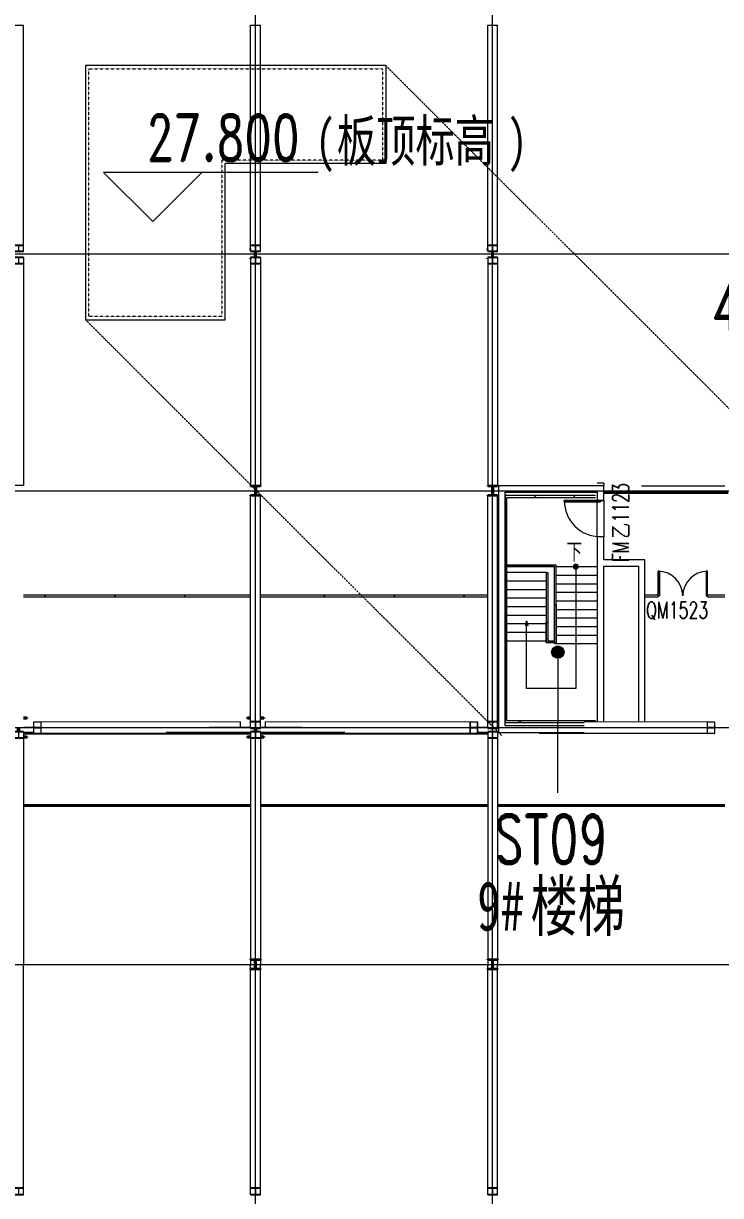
# Model space of a CAD drawing. Header units: millimetres. Extents: x -30000 to 430621, y -31706 to 192400.
# Drawn here: x 216150 to 237321, y 93773 to 129402 of the extents above; entities that cross this region are included whole.
import ezdxf

# ---------------------------------------------------------------- set-up
doc = ezdxf.new("R2010")
doc.units = ezdxf.units.MM
for name, pattern in [('1_1', [2, 1, -1]), ('架空线', [3.97, 2.38, -1.59]), ('轴网线', [22.04, 18.38, -1.83, 0, -1.83])]:
    doc.linetypes.add(name, pattern=pattern)
doc.layers.get('0').update_dxf_attribs({"color": 8})
for name, color, linetype, lineweight in [('A-ANNO-NOTE', 8, 'Continuous', 5), ('A-AREA-IDEN', 8, 'Continuous', 9), ('A-DETL', 8, 'Continuous', 18), ('A-DETL-GENF', 8, 'Continuous', 18), ('A-DETL-THIN', 8, 'Continuous', 5), ('A-DOOR', 8, 'Continuous', 5), ('A-DOOR-IDEN', 8, 'Continuous', 9), ('A-DOOR-OPNG', 8, 'Continuous', 5), ('A-FLOR', 8, 'Continuous', 5), ('A-FLOR-HRAL', 8, 'Continuous', 5), ('A-WALL', 8, 'Continuous', 5), ('A-WALL-PATT', 8, 'Continuous', 9), ('S-BEAM', 8, 'Continuous', 5), ('S-COLS', 8, 'Continuous', 5), ('S-GRID', 8, 'Continuous', 9), ('S-STRS', 8, 'Continuous', 5)]:
    doc.layers.add(name, color=color, linetype=linetype, lineweight=lineweight)
doc.styles.add('RomanD', font='romand__.ttf', dxfattribs={"width": 0.7, "height": 1500})
doc.styles.add('RomanD_1', font='romand__.ttf', dxfattribs={"width": 0.7, "height": 500})
doc.styles.add('RomanD_2', font='romand__.ttf', dxfattribs={"width": 0.7, "height": 1400})
doc.styles.add('仿宋', font='simfang.ttf', dxfattribs={"width": 0.7, "height": 500})
doc.styles.add('仿宋_2', font='simfang.ttf', dxfattribs={"width": 0.7, "height": 1500})
doc.styles.add('仿宋_3', font='simfang.ttf', dxfattribs={"width": 0.7, "height": 1250})
doc.styles.add('微软雅黑', font='Microsoft YaHei.ttf', dxfattribs={"width": 0.7, "height": 500})
pattern_1 = [(45, (-4e-09, 0), (-1060.66, 1060.66), []), (135, (-4e-09, 0), (-1060.66, -1060.66), [])]

# ---------------------------------------------------------------- blocks, each defined once
blk = doc.blocks.new('钢_柱_热轧H - HW300X300-659262-LAY-4F-1_500-A')
at = {"layer": 'S-COLS', "lineweight": 15, "true_color": 0xdddddd}
h = blk.add_hatch(color=254, dxfattribs=at)
h.paths.add_polyline_path([(5, -122), (5, 122), (-5, 122), (-5, -122)], flags=0)
h.paths.add_polyline_path([(9, -131), (5, -122), (-5, -131), (5, -131)], flags=0)
h.paths.add_polyline_path([(-150, -150), (150, -150), (150, -135), (-150, -135), (-150, -150)], flags=0)
h.paths.add_polyline_path([(5, 122), (5, 131), (-5, 129)], flags=0)
h.paths.add_polyline_path([(9, 131), (18, 135), (150, 135), (150, 150), (-150, 150), (-150, 135), (5, 132)], flags=0)
at = {"layer": 'S-COLS', "color": 8, "lineweight": 35, "true_color": 0x777777}
for p, q in [((-150, 150), (150, 150)), ((-150, 135), (-150, 150)), ((-18, 135), (-150, 135)), ((-5, -122), (-5, 122)), ((5, 122), (5, -122)), ((150, 135), (18, 135)), ((150, 150), (150, 135)), ((-150, -135), (-18, -135)), ((-150, -150), (-150, -135)), ((150, -150), (-150, -150)), ((18, -135), (150, -135)), ((150, -135), (150, -150))]:
    blk.add_line(p, q, dxfattribs=at)
for centre, start, end in [((-18, 122), 360, 90), ((18, 122), 90, 180), ((-18, -122), 270, 360), ((18, -122), 180, 270)]:
    blk.add_arc(centre, 13, start, end, dxfattribs=at)
blk = doc.blocks.new('钢_柱_焊接H - H600X500X20X30-V37-LAY-4F-1_500-A')
at = {"layer": 'S-COLS', "lineweight": 15, "true_color": 0xdddddd}
h = blk.add_hatch(color=254, dxfattribs=at)
h.paths.add_polyline_path([(150, -300), (250, -300), (250, -270), (150, -270), (150, -288)], flags=0)
h.paths.add_polyline_path([(-150, -300), (-150, -270), (-250, -270), (-250, -300)], flags=0)
h.paths.add_polyline_path([(-5, -123), (10, -123), (5, -25), (-10, -25), (-10, -123)], flags=0)
h.paths.add_polyline_path([(-150, 270), (-150, 300), (-250, 300), (-250, 270)], flags=0)
h.paths.add_polyline_path([(150, 270), (250, 270), (250, 300), (150, 300), (150, 288)], flags=0)
at = {"layer": 'S-COLS', "color": 8, "lineweight": 35, "true_color": 0x777777}
for p, q in [((-250, 300), (-150, 300)), ((-250, 270), (-250, 300)), ((-150, 270), (-250, 270)), ((150, 300), (250, 300)), ((250, 270), (150, 270)), ((250, 300), (250, 270)), ((-250, -270), (-150, -270)), ((-250, -300), (-250, -270)), ((-150, -300), (-250, -300)), ((-10, -123), (-10, -25)), ((10, -25), (10, -123)), ((150, -270), (250, -270)), ((250, -300), (150, -300)), ((250, -270), (250, -300))]:
    blk.add_line(p, q, dxfattribs=at)
blk = doc.blocks.new('钢_柱_焊接H - H600X500X20X30-V38-LAY-4F-1_500-A')
at = {"layer": 'S-COLS', "lineweight": 15, "true_color": 0xdddddd}
h = blk.add_hatch(color=254, dxfattribs=at)
h.paths.add_polyline_path([(150, -300), (250, -300), (250, -270), (150, -270), (150, -287)], flags=0)
h.paths.add_polyline_path([(-150, -300), (-150, -270), (-250, -270), (-250, -300)], flags=0)
h.paths.add_polyline_path([(-5, -123), (10, -123), (5, -25), (-10, -25), (-10, -123)], flags=0)
h.paths.add_polyline_path([(-150, 270), (-150, 300), (-250, 300), (-250, 270)], flags=0)
h.paths.add_polyline_path([(250, 270), (250, 300), (150, 300), (150, 270)], flags=0)
at = {"layer": 'S-COLS', "color": 8, "lineweight": 35, "true_color": 0x777777}
for p, q in [((-250, 300), (-150, 300)), ((-250, 270), (-250, 300)), ((-150, 270), (-250, 270)), ((150, 300), (250, 300)), ((250, 270), (150, 270)), ((250, 300), (250, 270)), ((-250, -270), (-150, -270)), ((-250, -300), (-250, -270)), ((-150, -300), (-250, -300)), ((-10, -123), (-10, -25)), ((10, -25), (10, -123)), ((150, -270), (250, -270)), ((250, -300), (150, -300)), ((250, -270), (250, -300))]:
    blk.add_line(p, q, dxfattribs=at)
blk = doc.blocks.new('钢_柱_热轧H - HW300X300-659271-LAY-4F-1_500-A')
at = {"layer": 'S-COLS', "lineweight": 15, "true_color": 0xdddddd}
h = blk.add_hatch(color=254, dxfattribs=at)
h.paths.add_polyline_path([(5, -122), (5, 122), (-5, 122), (-5, -122)], flags=0)
h.paths.add_polyline_path([(9, -131), (5, -122), (-5, -131), (5, -131)], flags=0)
h.paths.add_polyline_path([(-150, -150), (150, -150), (150, -135), (-150, -135)], flags=0)
h.paths.add_polyline_path([(5, 122), (5, 131), (-5, 129)], flags=0)
h.paths.add_polyline_path([(9, 131), (18, 135), (150, 135), (150, 150), (-150, 150), (-145, 135), (5, 132)], flags=0)
at = {"layer": 'S-COLS', "color": 8, "lineweight": 35, "true_color": 0x777777}
for p, q in [((-150, 150), (150, 150)), ((-150, 135), (-150, 150)), ((-18, 135), (-150, 135)), ((-5, -122), (-5, 122)), ((5, 122), (5, -122)), ((150, 135), (18, 135)), ((150, 150), (150, 135)), ((-150, -135), (-18, -135)), ((-150, -150), (-150, -135)), ((150, -150), (-150, -150)), ((18, -135), (150, -135)), ((150, -135), (150, -150))]:
    blk.add_line(p, q, dxfattribs=at)
for centre, start, end in [((-18, 122), 360, 90), ((18, 122), 90, 180), ((-18, -122), 270, 360), ((18, -122), 180, 270)]:
    blk.add_arc(centre, 13, start, end, dxfattribs=at)
blk = doc.blocks.new('钢_柱_热轧H - HW300X300-V86-LAY-4F-1_500-A')
at = {"layer": 'S-COLS', "lineweight": 15, "true_color": 0xdddddd}
blk.add_hatch(color=254, dxfattribs=at).paths.add_polyline_path([(4, -104), (5, -104), (0, 67), (-5, 67), (0, -104)], flags=0)
at = {"layer": 'S-COLS', "color": 8, "lineweight": 35, "true_color": 0x777777}
for p, q in [((-150, 135), (-150, 150)), ((-5, -104), (-5, 67)), ((5, 67), (5, -104)), ((-150, -150), (-150, -135))]:
    blk.add_line(p, q, dxfattribs=at)
blk = doc.blocks.new('钢_梁_焊接H - H300X300X10X15-658895-LAY-4F-1_500-A')
at = {"layer": 'S-BEAM', "color": 8, "lineweight": 15, "true_color": 0x777777}
for p, q in [((14250, 129354), (14550, 129354)), ((14250, 122663), (14250, 129354)), ((14550, 122663), (14550, 129354)), ((14550, 122663), (14250, 122663)), ((14250, 122663), (14250, 122653)), ((14250, 122653), (14395, 122653)), ((14250, 122477), (14250, 122653)), ((14395, 122653), (14395, 122477)), ((14405, 122477), (14405, 122653)), ((14405, 122653), (14550, 122653)), ((14550, 122653), (14550, 122663)), ((14550, 122477), (14550, 122653)), ((14395, 122477), (14250, 122477)), ((14250, 122477), (14250, 122467)), ((14250, 122467), (14550, 122467)), ((14550, 122477), (14405, 122477)), ((14550, 122467), (14550, 122477))]:
    blk.add_line(p, q, dxfattribs=at)
blk = doc.blocks.new('钢_梁_焊接H - H300X300X10X15-658896-LAY-4F-1_500-A')
at = {"layer": 'S-BEAM', "color": 8, "lineweight": 15, "true_color": 0x777777}
for p, q in [((14550, 122296), (14250, 122296)), ((14250, 122296), (14250, 122286)), ((14250, 122286), (14395, 122286)), ((14250, 122286), (14250, 122109)), ((14395, 122286), (14395, 122109)), ((14405, 122109), (14405, 122286)), ((14405, 122286), (14550, 122286)), ((14550, 122286), (14550, 122296)), ((14550, 122286), (14550, 122109)), ((14395, 122109), (14250, 122109)), ((14250, 122109), (14250, 122099)), ((14250, 122099), (14550, 122099)), ((14250, 122099), (14250, 115360)), ((14550, 122109), (14405, 122109)), ((14550, 122099), (14550, 122109)), ((14550, 122099), (14550, 115360)), ((14550, 115360), (14250, 115360))]:
    blk.add_line(p, q, dxfattribs=at)
blk = doc.blocks.new('钢_梁_焊接H - H300X300X10X15-V340-LAY-4F-1_500-A')
at = {"layer": 'S-BEAM', "color": 8, "lineweight": 15, "true_color": 0x777777}
for p, q in [((216150, 107877), (215850, 107877)), ((215850, 107877), (215850, 107867)), ((215850, 107867), (215995, 107867)), ((215850, 107867), (215850, 107683)), ((215995, 107683), (215850, 107683)), ((215850, 107683), (215850, 107673)), ((215850, 107673), (216150, 107673)), ((215850, 107673), (215850, 100949)), ((215995, 107867), (215995, 107683)), ((216005, 107683), (216005, 107867)), ((216005, 107867), (216150, 107867)), ((216150, 107683), (216005, 107683)), ((216150, 107867), (216150, 107877)), ((216150, 107867), (216150, 107683)), ((216150, 107673), (216150, 107683)), ((216150, 107673), (216150, 100770)), ((215850, 100935), (215850, 100770))]:
    blk.add_line(p, q, dxfattribs=at)
blk = doc.blocks.new('钢_梁_焊接H - H300X300X10X15-V341-LAY-4F-1_500-A')
at = {"layer": 'S-BEAM', "color": 8, "lineweight": 15, "true_color": 0x777777}
for p, q in [((215850, 100665), (215850, 100770)), ((215850, 94007), (215850, 100651)), ((216150, 94007), (216150, 100770)), ((216150, 94007), (215850, 94007)), ((215850, 94007), (215850, 93997)), ((215850, 93997), (215995, 93997)), ((215850, 93807), (215850, 93997)), ((215995, 93807), (215850, 93807)), ((215850, 93807), (215850, 93796)), ((215850, 93796), (216150, 93796)), ((215995, 93997), (215995, 93807)), ((216005, 93807), (216005, 93997)), ((216005, 93997), (216150, 93997)), ((216150, 93807), (216005, 93807)), ((216150, 93997), (216150, 94007)), ((216150, 93807), (216150, 93997)), ((216150, 93796), (216150, 93807))]:
    blk.add_line(p, q, dxfattribs=at)
blk = doc.blocks.new('钢_梁_焊接H - H300X300X10X15-658897-LAY-4F-1_500-A')
at = {"layer": 'S-BEAM', "color": 8, "lineweight": 15, "true_color": 0x777777}
for p, q in [((14250, 115049), (14550, 115049)), ((14250, 108179), (14250, 115049)), ((14550, 108179), (14550, 115049)), ((14550, 108179), (14250, 108179)), ((14250, 108179), (14250, 108169)), ((14250, 108169), (14395, 108169)), ((14250, 107986), (14250, 108169)), ((14395, 107986), (14250, 107986)), ((14250, 107986), (14250, 107975)), ((14250, 107975), (14550, 107975)), ((14395, 108169), (14395, 107986)), ((14405, 107986), (14405, 108169)), ((14405, 108169), (14550, 108169)), ((14550, 107986), (14405, 107986)), ((14550, 108169), (14550, 108179)), ((14550, 107986), (14550, 108169)), ((14550, 107975), (14550, 107986))]:
    blk.add_line(p, q, dxfattribs=at)
blk = doc.blocks.new('钢_梁_焊接H - H300X300X10X15-V349-LAY-4F-1_500-A')
at = {"layer": 'S-BEAM', "color": 8, "lineweight": 15, "true_color": 0x777777}
for p, q in [((223350, 107877), (223050, 107877)), ((223050, 107877), (223050, 107867)), ((223050, 107867), (223195, 107867)), ((223050, 107867), (223050, 107683)), ((223195, 107683), (223050, 107683)), ((223050, 107683), (223050, 107673)), ((223050, 107673), (223350, 107673)), ((223050, 107673), (223050, 100949)), ((223195, 107867), (223195, 107683)), ((223205, 107683), (223205, 107867)), ((223205, 107867), (223350, 107867)), ((223350, 107683), (223205, 107683)), ((223350, 107867), (223350, 107877)), ((223350, 107867), (223350, 107683)), ((223350, 107673), (223350, 107683)), ((223350, 107673), (223350, 100770)), ((223050, 100935), (223050, 100770))]:
    blk.add_line(p, q, dxfattribs=at)
blk = doc.blocks.new('钢_梁_焊接H - H300X300X10X15-V350-LAY-4F-1_500-A')
at = {"layer": 'S-BEAM', "color": 8, "lineweight": 15, "true_color": 0x777777}
for p, q in [((223050, 100665), (223050, 100770)), ((223050, 94007), (223050, 100651)), ((223350, 94007), (223350, 100770)), ((223350, 94007), (223050, 94007)), ((223050, 94007), (223050, 93997)), ((223050, 93997), (223195, 93997)), ((223050, 93807), (223050, 93997)), ((223195, 93807), (223050, 93807)), ((223050, 93807), (223050, 93796)), ((223050, 93796), (223350, 93796)), ((223195, 93997), (223195, 93807)), ((223205, 93807), (223205, 93997)), ((223205, 93997), (223350, 93997)), ((223350, 93807), (223205, 93807)), ((223350, 93997), (223350, 94007)), ((223350, 93807), (223350, 93997)), ((223350, 93796), (223350, 93807))]:
    blk.add_line(p, q, dxfattribs=at)
blk = doc.blocks.new('钢_梁_焊接H - H300X300X10X15-V318-LAY-4F-1_500-A')
at = {"layer": 'S-BEAM', "color": 8, "lineweight": 15, "true_color": 0x777777}
for p, q in [((194550, 107877), (194250, 107877)), ((194250, 107877), (194250, 107867)), ((194250, 107867), (194395, 107867)), ((194250, 107867), (194250, 107683)), ((194395, 107683), (194250, 107683)), ((194250, 107683), (194250, 107673)), ((194250, 107673), (194550, 107673)), ((194250, 107673), (194250, 100949)), ((194395, 107867), (194395, 107683)), ((194405, 107683), (194405, 107867)), ((194405, 107867), (194550, 107867)), ((194550, 107683), (194405, 107683)), ((194550, 107867), (194550, 107877)), ((194550, 107867), (194550, 107683)), ((194550, 107673), (194550, 107683)), ((194550, 107673), (194550, 100770)), ((194250, 100935), (194250, 100770))]:
    blk.add_line(p, q, dxfattribs=at)
blk = doc.blocks.new('钢_梁_焊接H - H300X300X10X15-V319-LAY-4F-1_500-A')
at = {"layer": 'S-BEAM', "color": 8, "lineweight": 15, "true_color": 0x777777}
for p, q in [((194250, 100665), (194250, 100770)), ((194250, 94007), (194250, 100651)), ((194550, 94007), (194550, 100770)), ((194550, 94007), (194250, 94007)), ((194250, 94007), (194250, 93997)), ((194250, 93997), (194395, 93997)), ((194250, 93807), (194250, 93997)), ((194395, 93807), (194250, 93807)), ((194250, 93807), (194250, 93796)), ((194250, 93796), (194550, 93796)), ((194395, 93997), (194395, 93807)), ((194405, 93807), (194405, 93997)), ((194405, 93997), (194550, 93997)), ((194550, 93807), (194405, 93807)), ((194550, 93997), (194550, 94007)), ((194550, 93807), (194550, 93997)), ((194550, 93796), (194550, 93807))]:
    blk.add_line(p, q, dxfattribs=at)
blk = doc.blocks.new('钢_梁_热轧H - HW350X350-659166-LAY-4F-1_500-A')
at = {"layer": 'S-BEAM', "color": 8, "lineweight": 15, "true_color": 0x777777}
for p, q in [((216466, 108166), (216453, 108166)), ((216453, 108166), (216453, 107816)), ((216677, 108167), (216466, 108166)), ((216466, 108010), (216466, 108166)), ((216466, 107816), (216466, 107972)), ((216668, 107998), (216475, 107997)), ((216475, 107985), (216668, 107986)), ((216690, 108167), (216677, 108167)), ((216677, 108167), (216677, 108011)), ((216677, 107973), (216677, 107817)), ((222728, 108174), (216690, 108167)), ((216690, 107817), (216690, 108167)), ((222728, 108174), (222728, 108000)), ((216453, 107816), (216466, 107816)), ((216677, 107817), (216466, 107816)), ((216677, 107817), (216690, 107817)), ((220488, 107822), (216690, 107817))]:
    blk.add_line(p, q, dxfattribs=at)
for centre, start_param, end_param in [((216475, 108010), 1.570796, 3.141593), ((216475, 107972), 0, 1.570796), ((216668, 108011), 3.141593, 4.712389), ((216668, 107973), 4.712389, 6.283185)]:
    blk.add_ellipse(centre, major_axis=(0, 13), ratio=0.677286, start_param=start_param, end_param=end_param, dxfattribs=at)
blk = doc.blocks.new('钢_梁_热轧H - HW350X350-659167-LAY-4F-1_500-A')
at = {"layer": 'S-BEAM', "color": 8, "lineweight": 15, "true_color": 0x777777}
for p, q in [((223503, 108000), (223503, 108175)), ((229710, 108167), (223503, 108175)), ((229723, 108167), (229710, 108167)), ((229710, 108167), (229710, 107817)), ((229723, 108011), (229723, 108167)), ((229934, 108166), (229723, 108167)), ((229723, 107817), (229723, 107973)), ((229925, 107997), (229732, 107998)), ((229732, 107986), (229925, 107985)), ((229947, 108166), (229934, 108166)), ((229934, 108166), (229934, 108010)), ((229934, 107972), (229934, 107816)), ((229947, 107816), (229947, 108166)), ((229710, 107817), (225912, 107822)), ((229710, 107817), (229723, 107817)), ((229934, 107816), (229723, 107817)), ((229934, 107816), (229947, 107816))]:
    blk.add_line(p, q, dxfattribs=at)
for centre, start_param, end_param in [((229732, 108011), 1.570796, 3.141593), ((229732, 107973), 0, 1.570796), ((229925, 108010), 3.141593, 4.712389), ((229925, 107972), 4.712389, 6.283185)]:
    blk.add_ellipse(centre, major_axis=(0, 13), ratio=0.677285, start_param=start_param, end_param=end_param, dxfattribs=at)
blk = doc.blocks.new('钢_梁_热轧H - HW350X350-659246-LAY-4F-1_500-A')
at = {"layer": 'S-BEAM', "color": 8, "lineweight": 15, "true_color": 0x777777}
for p, q in [((236910, 108167), (233183, 108171)), ((236923, 108167), (236910, 108167)), ((236910, 108167), (236910, 107817)), ((236923, 108011), (236923, 108167)), ((237134, 108166), (236923, 108167)), ((236923, 107817), (236923, 107973)), ((237125, 107997), (236932, 107998)), ((236932, 107986), (237125, 107985)), ((237147, 108166), (237134, 108166)), ((237134, 108166), (237134, 108010)), ((237134, 107972), (237134, 107816)), ((237147, 107816), (237147, 108166)), ((236910, 107817), (231809, 107823)), ((236910, 107817), (236923, 107817)), ((237134, 107816), (236923, 107817)), ((237134, 107816), (237147, 107816))]:
    blk.add_line(p, q, dxfattribs=at)
for centre, start_param, end_param in [((236932, 108011), 1.570796, 3.141593), ((236932, 107973), 0, 1.570796), ((237125, 108010), 3.141593, 4.712389), ((237125, 107972), 4.712389, 6.283185)]:
    blk.add_ellipse(centre, major_axis=(0, 13), ratio=0.677285, start_param=start_param, end_param=end_param, dxfattribs=at)
blk = doc.blocks.new('X-ST-F3-04-C-002_HLP2_rvt-1-LAY-4F-1_500-A')
at = {"color": 8, "lineweight": 15, "true_color": 0x777777}
for name, p in [('钢_梁_焊接H - H300X300X10X15-658895-LAY-4F-1_500-A', (201600, 0)), ('钢_梁_焊接H - H300X300X10X15-658895-LAY-4F-1_500-A', (208800, 0)), ('钢_梁_焊接H - H300X300X10X15-658895-LAY-4F-1_500-A', (216000, 0)), ('钢_梁_焊接H - H300X300X10X15-658896-LAY-4F-1_500-A', (201600, 0)), ('钢_柱_热轧H - HW300X300-V86-LAY-4F-1_500-A', (223195, 122400)), ('钢_梁_焊接H - H300X300X10X15-658896-LAY-4F-1_500-A', (208800, 0)), ('钢_柱_热轧H - HW300X300-V86-LAY-4F-1_500-A', (230395, 122400)), ('钢_梁_焊接H - H300X300X10X15-658896-LAY-4F-1_500-A', (216000, 0)), ('钢_柱_热轧H - HW300X300-659262-LAY-4F-1_500-A', (223200, 115200)), ('钢_柱_热轧H - HW300X300-659262-LAY-4F-1_500-A', (230400, 115200)), ('钢_梁_焊接H - H300X300X10X15-658897-LAY-4F-1_500-A', (208800, 0)), ('钢_梁_焊接H - H300X300X10X15-658897-LAY-4F-1_500-A', (216000, 0)), ('钢_柱_焊接H - H600X500X20X30-V37-LAY-4F-1_500-A', (216000, 108000)), ('钢_梁_热轧H - HW350X350-659166-LAY-4F-1_500-A', (0, 0)), ('钢_柱_焊接H - H600X500X20X30-V38-LAY-4F-1_500-A', (223200, 108000)), ('钢_梁_热轧H - HW350X350-659167-LAY-4F-1_500-A', (0, 0)), ('钢_梁_热轧H - HW350X350-659246-LAY-4F-1_500-A', (0, 0)), ('钢_梁_焊接H - H300X300X10X15-V340-LAY-4F-1_500-A', (0, 0)), ('钢_梁_焊接H - H300X300X10X15-V349-LAY-4F-1_500-A', (0, 0)), ('钢_梁_焊接H - H300X300X10X15-V318-LAY-4F-1_500-A', (36000, 0)), ('钢_柱_热轧H - HW300X300-659271-LAY-4F-1_500-A', (223195, 100800)), ('钢_柱_热轧H - HW300X300-659271-LAY-4F-1_500-A', (230395, 100800)), ('钢_梁_焊接H - H300X300X10X15-V341-LAY-4F-1_500-A', (0, 0)), ('钢_梁_焊接H - H300X300X10X15-V350-LAY-4F-1_500-A', (0, 0)), ('钢_梁_焊接H - H300X300X10X15-V319-LAY-4F-1_500-A', (36000, 0))]:
    blk.add_blockref(name, p, dxfattribs=at)
blk = doc.blocks.new('栏杆扶手 - 栏杆扶手-1759553-LAY-4F-1_500-A')
at = {"layer": 'A-FLOR-HRAL', "lineweight": 15}
for p, q in [((232025, 112710), (232075, 112710)), ((232025, 112710), (232025, 111195)), ((232075, 112710), (232075, 111195))]:
    blk.add_line(p, q, dxfattribs=at)
blk = doc.blocks.new('顶部扶栏类型 - 顶部扶栏_内部_-1759558-LAY-4F-1_500-A')
at = {"layer": 'A-FLOR-HRAL', "lineweight": 15}
for p, q in [((232025, 111195), (232075, 111195)), ((232025, 110705), (232025, 111195)), ((232075, 111195), (232075, 110705)), ((232025, 110705), (232075, 110705)), ((232025, 110580), (232025, 110705)), ((232150, 110580), (232025, 110580)), ((232075, 110705), (232075, 110630)), ((232075, 110630), (232150, 110630)), ((232150, 110630), (232275, 110630)), ((232275, 110580), (232150, 110580))]:
    blk.add_line(p, q, dxfattribs=at)
blk = doc.blocks.new('顶部扶栏类型 - 顶部扶栏_内部_-V407-LAY-4F-1_500-A')
at = {"layer": 'A-FLOR-HRAL', "lineweight": 15}
for p, q in [((232025, 111195), (232025, 110705)), ((232075, 111195), (232075, 110705)), ((232025, 110705), (232025, 110580)), ((232025, 110580), (232275, 110580)), ((232075, 110705), (232075, 110630)), ((232075, 110630), (232275, 110630))]:
    blk.add_line(p, q, dxfattribs=at)
blk = doc.blocks.new('顶部扶栏类型 - 顶部扶栏_内部_-1759600-LAY-4F-1_500-A')
at = {"layer": 'A-FLOR-HRAL', "lineweight": 15}
for p, q in [((232275, 111734), (232325, 111734)), ((232275, 110550), (232275, 111734)), ((232325, 111734), (232325, 110550)), ((232325, 110550), (232275, 110550))]:
    blk.add_line(p, q, dxfattribs=at)
blk = doc.blocks.new('顶部扶栏类型 - 顶部扶栏_内部_-V408-LAY-4F-1_500-A')
at = {"layer": 'A-FLOR-HRAL', "lineweight": 15}
for p, q in [((232325.4, 112940.4), (230831, 112940.4)), ((232275.4, 112890.4), (230831, 112890.4)), ((232275.4, 112815.4), (232275.4, 112890.4)), ((232275.4, 110550), (232275.4, 112815.4)), ((232325.4, 112815.4), (232325.4, 112940.4)), ((232325.4, 110550), (232325.4, 112815.4)), ((232275.4, 110550), (232325.4, 110550))]:
    blk.add_line(p, q, dxfattribs=at)
blk = doc.blocks.new('下楼梯路径-C - 顺砌剖面-1882489-LAY-4F-1_500-A')
at = {"layer": 'A-DETL-GENF', "true_color": 0x808080}
blk.add_hatch(color=8, dxfattribs=at).paths.add_polyline_path([(613, -1180), (621, -1198), (648, -1226), (686, -1236), (723, -1226), (751, -1198), (761, -1161), (751, -1123), (736, -1106), (705, -1088), (676, -1088), (648, -1096), (621, -1123), (613, -1142)], flags=0)
at = {"layer": 'A-DETL-GENF'}
for p, q in [((-964, 339), (-1109, 378)), ((-3014, -1161), (-3014, 339)), ((-3014, 339), (-964, 339)), ((-964, 339), (-1109, 300)), ((613, -1161), (-3014, -1161)), ((686, -1161), (613, -1161))]:
    blk.add_line(p, q, dxfattribs=at)
for start, end in [(360, 180), (180, 360)]:
    blk.add_arc((686, -1161), 75, start, end, dxfattribs=at)
blk = doc.blocks.new('AR-F3-00-STA-001_HLP2_rvt-1-LAY-4F-1_500-A')
at = {"layer": 'S-STRS', "lineweight": 15}
for p, q in [((233575, 113800), (233575, 114860)), ((230831, 112890), (232275, 112890)), ((232025, 112710), (230831, 112710)), ((232075, 112710), (232075, 112450)), ((232275, 112630), (232275, 112890)), ((232275, 112370), (232275, 112630)), ((232325, 112890), (232850, 112890)), ((232325, 112630), (233575, 112630)), ((232855, 112890), (232980, 112890)), ((232985, 112890), (233000, 112890)), ((233000, 112890), (233575, 112890)), ((232025, 112450), (230831, 112450)), ((232075, 112450), (232075, 112190)), ((232275, 112110), (232275, 112370)), ((232325, 112370), (233575, 112370)), ((232025, 112190), (230831, 112190)), ((232025, 111930), (230831, 111930)), ((232075, 112190), (232075, 111930)), ((232075, 111930), (232075, 111670)), ((232275, 111850), (232275, 112110)), ((232325, 112110), (233575, 112110)), ((232025, 111670), (230831, 111670)), ((232075, 111670), (232075, 111410)), ((232275, 111590), (232275, 111850)), ((232275, 111330), (232275, 111590)), ((232325, 111850), (233575, 111850)), ((232325, 111590), (233575, 111590)), ((232025, 111410), (230831, 111410)), ((232075, 111410), (232075, 111150)), ((232275, 111070), (232275, 111330)), ((232325, 111330), (233575, 111330)), ((232025, 111150), (230831, 111150)), ((232025, 110890), (230831, 110890)), ((232075, 111150), (232075, 110890)), ((232075, 110890), (232075, 110630)), ((232275, 110810), (232275, 111070)), ((232275, 110630), (232275, 110810)), ((232325, 111070), (233575, 111070)), ((232325, 110810), (233575, 110810)), ((232025, 110630), (230831, 110630)), ((232275, 110630), (232075, 110630)), ((232275, 110550), (232275, 110580)), ((232325, 110550), (233575, 110550))]:
    blk.add_line(p, q, dxfattribs=at)
at = {"layer": 'S-STRS', "linetype": '架空线', "lineweight": 15}
for p, q in [((232025, 112710), (230831, 112710)), ((232325, 112890), (232850, 112890)), ((232325, 112630), (233575, 112630)), ((232855, 112890), (232980, 112890)), ((232985, 112890), (233000, 112890)), ((233000, 112890), (233575, 112890)), ((232025, 112450), (230831, 112450)), ((232325, 112370), (233575, 112370)), ((232025, 112190), (230831, 112190)), ((232025, 111930), (230831, 111930)), ((232325, 112110), (233575, 112110)), ((232025, 111670), (230831, 111670)), ((232325, 111850), (233575, 111850)), ((232325, 111590), (233575, 111590)), ((232025, 111410), (230831, 111410)), ((232325, 111330), (233575, 111330)), ((232025, 111150), (230831, 111150)), ((232025, 110890), (230831, 110890)), ((232325, 111070), (233575, 111070)), ((232325, 110810), (233575, 110810)), ((232025, 110630), (230831, 110630)), ((232325, 110550), (233575, 110550))]:
    blk.add_line(p, q, dxfattribs=at)
at = {"lineweight": 15, "rotation": 89.9999999999999}
blk.add_blockref('下楼梯路径-C - 顺砌剖面-1882489-LAY-4F-1_500-A', (231764, 112204), dxfattribs=at)
at = {"color": 163, "lineweight": 15, "true_color": 0x667fcc}
for name in ['顶部扶栏类型 - 顶部扶栏_内部_-V408-LAY-4F-1_500-A', '栏杆扶手 - 栏杆扶手-1759553-LAY-4F-1_500-A', '顶部扶栏类型 - 顶部扶栏_内部_-1759600-LAY-4F-1_500-A', '顶部扶栏类型 - 顶部扶栏_内部_-1759558-LAY-4F-1_500-A', '顶部扶栏类型 - 顶部扶栏_内部_-V407-LAY-4F-1_500-A']:
    blk.add_blockref(name, (0, 0), dxfattribs=at)
at = {"layer": 'A-ANNO-NOTE', "color": 7, "lineweight": 15, "insert": (232645, 113600), "char_height": 500, "width": 673.42, "attachment_point": 1, "style": '仿宋'}
blk.add_mtext('\\f仿宋|b0|i0|c134|p49|;\\W.7;下', dxfattribs=at)
blk = doc.blocks.new('顶部扶栏类型 - 顶部扶栏_内部_-3241304-LAY-4F-1_500-A')
at = {"layer": 'A-FLOR-HRAL'}
for p, q in [((216150, 105650), (223050, 105650)), ((223050, 105600), (216150, 105600)), ((223350, 105650), (230250, 105650)), ((230250, 105600), (223350, 105600)), ((230550, 105650), (237450, 105650)), ((237450, 105600), (230550, 105600))]:
    blk.add_line(p, q, dxfattribs=at)
blk = doc.blocks.new('顶部扶栏类型 - 顶部扶栏_内部_-V431-LAY-4F-1_500-A')
at = {"layer": 'A-FLOR-HRAL'}
for p, q in [((223050, 105650), (216150, 105650)), ((223050, 105600), (216150, 105600)), ((230250, 105650), (223350, 105650)), ((230250, 105600), (223350, 105600)), ((237450, 105650), (230550, 105650)), ((237450, 105600), (230550, 105600))]:
    blk.add_line(p, q, dxfattribs=at)
blk = doc.blocks.new('顶部扶栏类型 - 顶部扶栏_内部_-3241377-LAY-4F-1_500-A')
at = {"layer": 'A-FLOR-HRAL'}
for p, q in [((233775, 115175), (237550, 115175)), ((237550, 115125), (233775, 115125))]:
    blk.add_line(p, q, dxfattribs=at)
blk = doc.blocks.new('顶部扶栏类型 - 顶部扶栏_内部_-V435-LAY-4F-1_500-A')
at = {"layer": 'A-FLOR-HRAL'}
for p, q in [((233775, 115175), (237550, 115175)), ((233775, 115125), (237550, 115125))]:
    blk.add_line(p, q, dxfattribs=at)
blk = doc.blocks.new('顶部扶栏类型 - 顶部扶栏_内部_-3241526-LAY-4F-1_500-A')
at = {"layer": 'A-FLOR-HRAL'}
for p, q in [((191025, 107800), (191025, 107821)), ((194250, 107800), (191025, 107800)), ((191688, 107850), (194250, 107850)), ((194550, 107850), (197108, 107850)), ((201450, 107800), (194550, 107800)), ((201147, 107850), (201450, 107850)), ((201750, 107850), (202053, 107850)), ((208650, 107800), (201750, 107800)), ((206088, 107850), (208650, 107850)), ((208950, 107850), (209325, 107850)), ((209325, 107800), (208950, 107800)), ((209375, 107850), (211512, 107850)), ((215850, 107800), (209375, 107800)), ((215547, 107850), (215850, 107850)), ((216150, 107850), (216453, 107850)), ((223050, 107800), (216150, 107800)), ((220488, 107850), (223050, 107850)), ((223350, 107850), (225912, 107850)), ((230250, 107800), (223350, 107800)), ((229947, 107850), (230250, 107850))]:
    blk.add_line(p, q, dxfattribs=at)
blk = doc.blocks.new('顶部扶栏类型 - 顶部扶栏_内部_-V441-LAY-4F-1_500-A')
at = {"layer": 'A-FLOR-HRAL'}
for p, q in [((191025, 107800), (191025, 107821)), ((194250, 107800), (191025, 107800)), ((194250, 107850), (191688, 107850)), ((197108, 107850), (194550, 107850)), ((201450, 107800), (194550, 107800)), ((201450, 107850), (201147, 107850)), ((202053, 107850), (201750, 107850)), ((208650, 107800), (201750, 107800)), ((208650, 107850), (206088, 107850)), ((209325, 107850), (208950, 107850)), ((209325, 107800), (208950, 107800)), ((211512, 107850), (209375, 107850)), ((215850, 107800), (209375, 107800)), ((215850, 107850), (215547, 107850)), ((216453, 107850), (216150, 107850)), ((223050, 107800), (216150, 107800)), ((223050, 107850), (220488, 107850)), ((225912, 107850), (223350, 107850)), ((230250, 107800), (223350, 107800)), ((230250, 107850), (229947, 107850))]:
    blk.add_line(p, q, dxfattribs=at)
blk = doc.blocks.new('单扇平开防火门_带观察窗 - FM乙1123-V3-LAY-4F-1_500-A')
at = {"layer": 'A-DOOR'}
for p, q in [((550, 1100), (510, 1100)), ((510, 1100), (510, 0)), ((510, 1100), (550, 1100)), ((510, 900), (510, 1100)), ((550, 0), (550, 1100)), ((550, 1100), (550, 900)), ((510, 700), (510, 900)), ((550, 900), (550, 700)), ((510, 0), (510, 700)), ((550, 700), (550, 0)), ((510, 0), (550, 0)), ((550, 0), (510, 0))]:
    blk.add_line(p, q, dxfattribs=at)
blk.add_arc((550, 0), 1100, 90, 180, dxfattribs=at)
at = {"layer": 'A-DOOR-OPNG'}
for p, q in [((-550, -100), (-550, 100)), ((550, -99), (550, 100))]:
    blk.add_line(p, q, dxfattribs=at)
blk = doc.blocks.new('双扇平开防火门_带观察窗 - QM1523-4721372-LAY-4F-1_500-A')
at = {"layer": 'A-DOOR'}
for p, q in [((-750, 0), (-750, 750)), ((-750, 750), (-710, 750)), ((-750, 750), (-750, 550)), ((-710, 750), (-750, 750)), ((-710, 750), (-710, 0)), ((-710, 550), (-710, 750)), ((750, 750), (710, 750)), ((710, 750), (710, 0)), ((750, 750), (710, 750)), ((710, 750), (710, 550)), ((750, 0), (750, 750)), ((750, 550), (750, 750)), ((-750, 550), (-750, 350)), ((-710, 350), (-710, 550)), ((710, 550), (710, 350)), ((750, 350), (750, 550)), ((-750, 350), (-750, 50)), ((-710, 0), (-750, 0)), ((-710, 50), (-710, 350)), ((710, 350), (710, 50)), ((710, 0), (750, 0)), ((750, 50), (750, 350))]:
    blk.add_line(p, q, dxfattribs=at)
for centre, start, end in [((-750, 0), 0, 90), ((750, 0), 90, 180)]:
    blk.add_arc(centre, 750, start, end, dxfattribs=at)
at = {"layer": 'A-DOOR-OPNG'}
for p, q in [((-750, 25), (-750, -25)), ((750, 25), (750, -25))]:
    blk.add_line(p, q, dxfattribs=at)
blk = doc.blocks.new('高程点-说明仿宋-2 - 高程点-说明仿宋-2-1141479-LAY-4F-1_500-A')
at = {"layer": 'A-ANNO-NOTE', "lineweight": 18}
for p, q in [((10.062, 2.987), (-2.987, 2.987)), ((0, 0), (-2.987, 2.987)), ((0, 0), (2.987, 2.987))]:
    blk.add_line(p, q, dxfattribs=at)

msp = doc.modelspace()

# ---------------------------------------------------------------- hatches: boundary and pattern name
at = {"layer": 'A-AREA-IDEN', "lineweight": 18}
h = msp.add_hatch(color=256, dxfattribs=at)
edge = h.paths.add_edge_path(flags=0)
edge.add_arc((232379.4, 110292.2), 187.5, 0, 360)
at = {"layer": 'A-WALL-PATT', "lineweight": 5}
h = msp.add_hatch(dxfattribs=at)
h.set_pattern_fill('FP_13', color=256, style=0, pattern_type=2)
h.set_pattern_definition(pattern_1)
h.paths.add_polyline_path([(230908.8, 114994), (233519, 114994), (233519, 115050), (230775, 115050), (230775, 114994), (230831, 114994)], flags=0)
h = msp.add_hatch(dxfattribs=at)
h.set_pattern_fill('FP_13', color=256, style=0, pattern_type=2)
h.set_pattern_definition(pattern_1)
h.paths.add_polyline_path([(230831, 108206), (230831, 114994), (230775, 114994), (230775, 108206)], flags=0)
h = msp.add_hatch(dxfattribs=at)
h.set_pattern_fill('FP_14', color=256, style=0, pattern_type=2)
h.set_pattern_definition([(135, (-4e-09, 0), (-1060.66, -1060.66), [])])
h.paths.add_polyline_path([(191025, 111975), (194250, 111975), (194250, 112025), (191025, 112025)], flags=0)
h.paths.add_polyline_path([(194550, 111975), (201450, 111975), (201450, 112025), (194550, 112025), (194550, 112015.4)], flags=0)
h.paths.add_polyline_path([(230575, 111975), (230575, 112025), (230550, 112024.9), (230550, 111975)], flags=0)
h.paths.add_polyline_path([(227019.2, 111975), (230250, 111975), (230250, 112025), (223350, 112025), (223350, 111975)], flags=0)
h.paths.add_polyline_path([(201750, 111975), (208650, 111977), (208650, 112025), (201750, 112025), (201750, 111995.7)], flags=0)
h.paths.add_polyline_path([(208950, 111975), (215850, 111975), (215850, 112025), (208950, 112025), (208950, 111976)], flags=0)
h.paths.add_polyline_path([(220372.2, 111975), (223050, 111975), (223050, 112025), (216150, 112025), (216150, 111975)], flags=0)
h = msp.add_hatch(dxfattribs=at)
h.set_pattern_fill('FP_13', color=256, style=0, pattern_type=2)
h.set_pattern_definition(pattern_1)
h.paths.add_polyline_path([(232004.5, 108150), (233183.4, 108150), (233183.4, 108171.5), (233575, 108174.6), (233575, 108206), (230775, 108206), (230775, 108150), (230860.7, 108150)], flags=0)

# ---------------------------------------------------------------- linework, layer by layer
at = {"layer": 'A-AREA-IDEN', "lineweight": 18}
msp.add_line((232379.4, 110292.2), (232373.6, 106010.9), dxfattribs=at)
msp.add_circle((232379.4, 110292.2), 187.5, dxfattribs=at)
at = {"layer": 'A-DETL', "linetype": '1_1', "lineweight": 5}
for p, q in [((218132.6, 128022.4), (227052.6, 128022.4)), ((218132.6, 120497.4), (218132.6, 128022.4)), ((227052.6, 128022.4), (227052.6, 125247.4)), ((239800, 115475), (227152.6, 128122.4)), ((222177.6, 125247.4), (222177.6, 120497.4)), ((227152.6, 125247.4), (222177.6, 125247.4)), ((222177.6, 120497.4), (218132.6, 120497.4)), ((230680, 107750), (218032.6, 120397.4))]:
    msp.add_line(p, q, dxfattribs=at)
at = {"layer": 'A-DETL', "lineweight": 5}
msp.add_line((234925, 115350), (237450, 115350), dxfattribs=at)
at = {"layer": 'A-DETL-THIN'}
for p, q in [((227152.6, 128122.4), (218032.6, 128122.4)), ((218032.6, 128122.4), (218032.6, 120397.4)), ((227152.6, 128122.4), (227152.6, 125147.4)), ((222277.6, 120397.4), (222277.6, 125147.4)), ((227152.6, 125147.4), (222277.6, 125147.4)), ((218032.6, 120397.4), (222277.6, 120397.4))]:
    msp.add_line(p, q, dxfattribs=at)
at = {"layer": 'A-FLOR'}
for p, q in [((216452.9, 108000), (216150, 108000)), ((223050, 108000), (221790.9, 108000)), ((224609.1, 108000), (223350, 108000)), ((230250, 108000), (229947.1, 108000)), ((230575, 108000), (230550, 108000))]:
    msp.add_line(p, q, dxfattribs=at)
at = {"layer": 'A-WALL', "lineweight": 9}
for p, q in [((230575, 115350), (230575, 107850)), ((233775, 115350), (230575, 115350)), ((230775, 108050), (230775, 115150)), ((230775, 115150), (233575, 115150)), ((233575, 115150), (233575, 114900)), ((233775, 114900), (233775, 115350)), ((233675, 114900), (233775, 114900)), ((233775, 113800), (233575, 113800)), ((233575, 113800), (233575, 108171)), ((233775, 113100), (233775, 113800)), ((235025, 113100), (233775, 113100)), ((235025, 108169.1), (235025, 113100)), ((233775, 108170.7), (233775, 112900)), ((233775, 112900), (234825, 112900)), ((234825, 112900), (234825, 108169.4)), ((233183.3, 108050), (230775, 108050)), ((230575, 107850), (233183, 107850))]:
    msp.add_line(p, q, dxfattribs=at)
at = {"layer": 'A-WALL'}
for p, q in [((233775, 115425), (233575, 115425)), ((233775, 115425), (233775, 115350)), ((233519, 115050), (230775, 115050)), ((230775, 115050), (230775, 108150)), ((230831, 114994), (233519, 114994)), ((230831, 108206), (230831, 114994)), ((233775, 114900), (233775, 113800)), ((223050, 112025), (216150, 112025)), ((216150, 111975), (223050, 111975)), ((230250, 112025), (223350, 112025)), ((223350, 111975), (230250, 111975)), ((230575, 112025), (230550, 112025)), ((230550, 111975), (230575, 111975)), ((235425, 112025), (235025, 112025)), ((235025, 111975), (235425, 111975)), ((237450, 112025), (236925, 112025)), ((236925, 111975), (237450, 111975)), ((230775, 108150), (233183.4, 108150)), ((233519, 108206), (230831, 108206)), ((233575, 108171), (233575, 108206))]:
    msp.add_line(p, q, dxfattribs=at)
at = {"layer": 'S-GRID', "linetype": '轴网线'}
for p, q in [((223200, -17706.2), (223200, 174400)), ((230400, -17706.2), (230400, 174400)), ((-16000, 122400), (308800, 122400)), ((-16000, 115200), (308800, 115200)), ((-16000, 108000), (308800, 108000)), ((-16000, 100800), (308800, 100800))]:
    msp.add_line(p, q, dxfattribs=at)

# ---------------------------------------------------------------- block references
at = {"lineweight": 5}
for name in ['AR-F3-00-STA-001_HLP2_rvt-1-LAY-4F-1_500-A', 'X-ST-F3-04-C-002_HLP2_rvt-1-LAY-4F-1_500-A']:
    msp.add_blockref(name, (0, 0), dxfattribs=at)
at = {"layer": 'A-ANNO-NOTE', "lineweight": 18, "xscale": 500, "yscale": 500, "zscale": 500}
msp.add_blockref('高程点-说明仿宋-2 - 高程点-说明仿宋-2-1141479-LAY-4F-1_500-A', (220074.1, 123382), dxfattribs=at)
at = {"layer": 'A-DOOR', "rotation": 89.99999999999977}
msp.add_blockref('单扇平开防火门_带观察窗 - FM乙1123-V3-LAY-4F-1_500-A', (233675, 114350), dxfattribs=at)
at = {"layer": 'A-DOOR'}
msp.add_blockref('双扇平开防火门_带观察窗 - QM1523-4721372-LAY-4F-1_500-A', (236175, 112000), dxfattribs=at)
at = {"layer": 'A-FLOR-HRAL'}
for name in ['顶部扶栏类型 - 顶部扶栏_内部_-3241377-LAY-4F-1_500-A', '顶部扶栏类型 - 顶部扶栏_内部_-V435-LAY-4F-1_500-A', '顶部扶栏类型 - 顶部扶栏_内部_-3241526-LAY-4F-1_500-A', '顶部扶栏类型 - 顶部扶栏_内部_-V441-LAY-4F-1_500-A', '顶部扶栏类型 - 顶部扶栏_内部_-3241304-LAY-4F-1_500-A', '顶部扶栏类型 - 顶部扶栏_内部_-V431-LAY-4F-1_500-A']:
    msp.add_blockref(name, (0, 0), dxfattribs=at)

# ---------------------------------------------------------------- texts
at = {"layer": 'A-ANNO-NOTE', "lineweight": 9, "attachment_point": 1}
for s, insert, char_height, width, style in [('27.800', (219877.3, 126631.1), 1400, 6229.112, 'RomanD_2'), ('\\f仿宋|b0|i0|c134|p49|;\\W.7;(', (225018.8, 126463.4), 1250, 785.654, '仿宋_3'), ('板顶标高', (225667.1, 126463.4), 1250, 6285.23, '仿宋_3'), ('\\f仿宋|b0|i0|c134|p49|;\\W.7;)', (230852.9, 126463.4), 1250, 785.654, '仿宋_3')]:
    msp.add_mtext(s, dxfattribs=dict(at, insert=insert, char_height=char_height, width=width, style=style))
at = {"layer": 'A-AREA-IDEN', "char_height": 1500, "attachment_point": 1}
for s, insert, width, style in [('4007', (237030.8, 121577.2), 4826.159, 'RomanD'), ('ST09', (230445.6, 105361.2), 4657.804, 'RomanD'), ('楼梯', (231551.2, 103327), 3928.269, '仿宋_2'), ('9#', (229930.6, 103327), 1964.134, '仿宋_2')]:
    msp.add_mtext(s, dxfattribs=dict(at, insert=insert, width=width, style=style))
at = {"layer": 'A-DOOR-IDEN', "char_height": 500, "attachment_point": 1, "rotation": 90}
for s, insert, width, style in [('1123', (234037.3, 114229), 1683.544, 'RomanD_1'), ('\\f微软雅黑|b0|i0|c134|p34|;\\W.7;乙', (234037.3, 113742.8), 589.24, '微软雅黑'), ('FM', (234037.3, 113025.1), 869.831, 'RomanD_1')]:
    msp.add_mtext(s, dxfattribs=dict(at, insert=insert, width=width, style=style))
at = {"layer": 'A-DOOR-IDEN', "insert": (235058.4, 111817.8), "char_height": 500, "width": 2637.552, "attachment_point": 1, "style": 'RomanD_1'}
msp.add_mtext('QM1523', dxfattribs=at)

doc.saveas('drawing.dxf')
